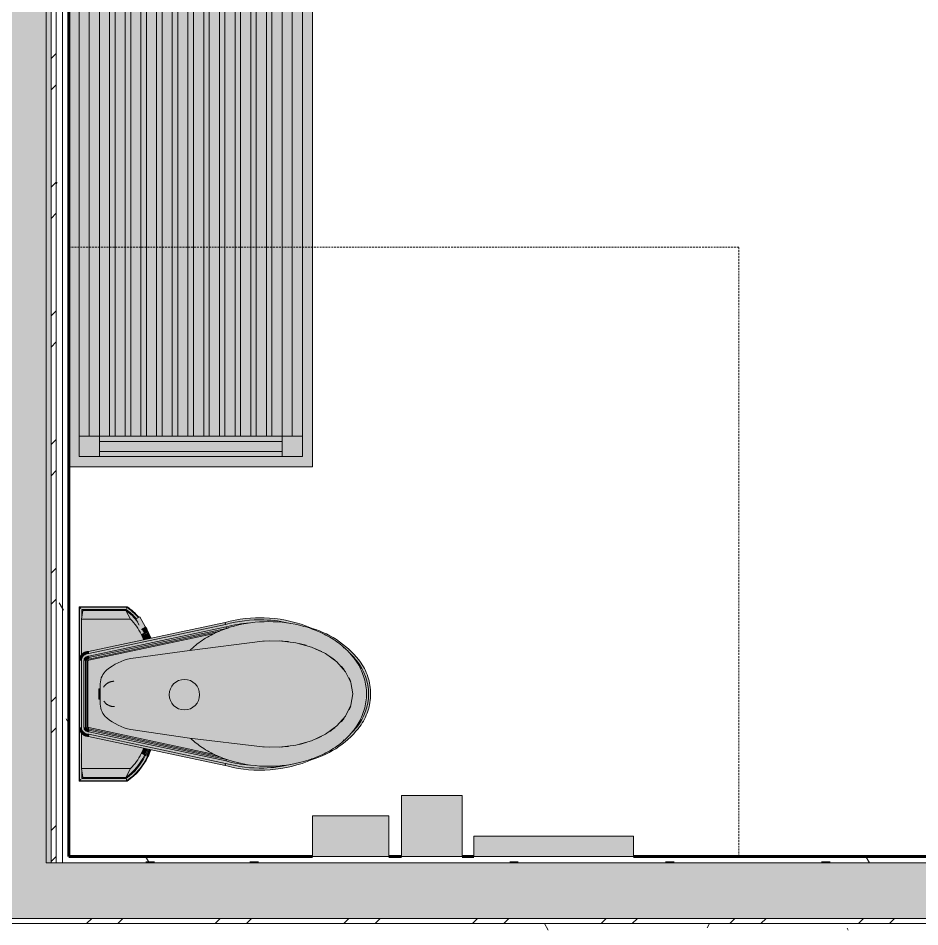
# Model space of a CAD drawing. Header units: inches. Extents: x -4110 to -1807, y 11006 to 12281.
# Drawn here: x -2936.1 to -2847.3, y 11718.4 to 11807.9 of the extents above; entities that cross this region are included whole.
import ezdxf

# ---------------------------------------------------------------- set-up
doc = ezdxf.new("R2010")
doc.units = ezdxf.units.IN
doc.header["$MEASUREMENT"] = 0
doc.linetypes.add('Hidden', pattern=[0.28125, 0.1875, -0.09375])
for name, color, linetype, lineweight in [('0-1', 7, 'Continuous', 5), ('0-2', 90, 'Continuous', 18), ('A-WALL', 113, 'Continuous', 18), ('A-WALL-PATT-5', 111, 'Continuous', 9), ('I-WALL-4', 2, 'Continuous', 5), ('I-WALL-5', 2, 'Continuous', 60), ('P-SANR-FIXT-1', 55, 'Continuous', 9), ('P-SANR-FIXT-2', 7, 'Continuous', 9), ('P-SANR-FIXT-3', 130, 'Continuous', 9), ('P-SANR-FIXT-4', 7, 'Hidden', 9), ('Q-CASE-1', 130, 'Continuous', 9), ('Q-CASE-2', 127, 'Continuous', 9), ('Q-CASE-3', 7, 'Continuous', 9), ('Q-SPCQ-1', 7, 'Continuous', 9), ('Q-SPCQ-2', 55, 'Continuous', 9)]:
    doc.layers.add(name, color=color, linetype=linetype, lineweight=lineweight)
pattern_1 = [(0, (0, 0), (20.48, 5.12), [0.845, -14.515, 0.845, -14.515, -81.92]), (0, (0, 0), (20.48, 5.12), [-30.72, 0.845, -29.875, 0.845, -14.515, -35.84]), (0, (0, 0), (20.48, 5.12), [-76.8, 0.845, -9.395, 0.845, -24.755]), (120, (7.68, 2.56), (-14.67405, 15.1762003), [0.845, -14.515, 0.845, -14.515, -81.92]), (120, (7.68, 2.56), (-14.67405, 15.1762003), [-30.72, 0.845, -29.875, 0.845, -14.515, -35.84]), (120, (7.68, 2.56), (-14.67405, 15.1762003), [-76.8, 0.845, -9.395, 0.845, -24.755]), (240, (10.24, 12.8), (-5.80595, -20.2962003), [0.845, -14.515, 0.845, -14.515, -81.92]), (240, (10.24, 12.8), (-5.80595, -20.2962003), [-30.72, 0.845, -29.875, 0.845, -14.515, -35.84]), (240, (10.24, 12.8), (-5.80595, -20.2962003), [-76.8, 0.845, -9.395, 0.845, -24.755])]
pattern_2 = [(45, (0, 0), (-6.335677, 6.335677), []), (45, (0, 9.6), (-6.335677, 6.335677), [])]
pattern_3 = [(161.57, (0.32, 0.32), (-2.560496185, -0.000537386), [0, -18.214, 2.022, 0]), (18.43, (-0.32, 0.32), (-2.560496185, 0.000537386), [0, -18.214, 2.022, 0]), (108.43, (0.32, 0.32), (1.27922091, -6.400876726), [6.07, -14.166]), (71.57, (-0.32, 0.32), (1.27922091, 6.400876726), [6.07, -14.166])]

# ---------------------------------------------------------------- blocks, each defined once
blk = doc.blocks.new('Bath Vanity - Bath Vanity 48_-V10-ENLARGED RCP - 2ND FLOOR PLAN - EAST')
at = {"layer": 'Q-CASE-1'}
h = blk.add_hatch(color=256, dxfattribs=at)
h.paths.add_polyline_path([(-23.262, -15.391), (-23.262, -24), (24.738, -24), (24.738, 0), (-23.262, 0), (-23.262, -15.364)], flags=0)
h.paths.add_polyline_path([(-22.262, -23), (-22.262, -1), (23.738, -1), (23.738, -23), (-20.262, -23)], flags=0)
h.paths.add_polyline_path([(-20.262, -21), (-20.262, -22), (21.738, -22), (21.738, -21), (2.455, -21)], flags=0)
h.paths.add_polyline_path([(-20.262, -4.545), (21.738, -4.545), (21.738, -4), (-20.262, -4)], flags=0)
h.paths.add_polyline_path([(-20.262, -6.091), (21.738, -6.091), (21.738, -5.545), (-20.262, -5.545)], flags=0)
h.paths.add_polyline_path([(-20.262, -7.636), (21.738, -7.636), (21.738, -7.091), (-20.262, -7.091)], flags=0)
h.paths.add_polyline_path([(-20.262, -2), (-20.262, -3), (21.738, -3), (21.738, -2), (-16.469, -2)], flags=0)
h.paths.add_polyline_path([(-20.262, -8.636), (-20.262, -9.182), (21.738, -9.182), (21.738, -8.636), (-16.469, -8.636)], flags=0)
h.paths.add_polyline_path([(-20.262, -10.727), (21.738, -10.727), (21.738, -10.182), (-20.262, -10.182)], flags=0)
h.paths.add_polyline_path([(-20.262, -12.273), (21.738, -12.273), (21.738, -11.727), (-20.262, -11.727)], flags=0)
h.paths.add_polyline_path([(-20.262, -13.818), (21.738, -13.818), (21.738, -13.273), (-20.262, -13.273)], flags=0)
h.paths.add_polyline_path([(-20.262, -15.364), (21.738, -15.364), (21.738, -14.818), (-20.262, -14.818)], flags=0)
h.paths.add_polyline_path([(-20.262, -19.455), (-20.262, -20), (21.738, -20), (21.738, -19.455), (2.455, -19.455)], flags=0)
h.paths.add_polyline_path([(-20.262, -17.909), (-20.262, -18.455), (21.738, -18.455), (21.738, -17.909), (2.455, -17.909)], flags=0)
h.paths.add_polyline_path([(-20.262, -16.364), (-20.262, -16.909), (21.738, -16.909), (21.738, -16.364), (2.455, -16.364)], flags=0)
at = {"layer": 'Q-CASE-2'}
h = blk.add_hatch(color=256, dxfattribs=at)
h.paths.add_polyline_path([(-22.262, -22), (-22.262, -23), (-20.262, -23), (-20.262, -21), (-22.262, -21)], flags=0)
h.paths.add_polyline_path([(-22.262, -3), (-20.262, -3), (-20.262, -1), (-22.262, -1), (-22.262, -2)], flags=0)
h.paths.add_polyline_path([(21.738, -23), (23.738, -23), (23.738, -21), (21.738, -21), (21.738, -22)], flags=0)
h.paths.add_polyline_path([(21.738, -3), (23.738, -3), (23.738, -1), (21.738, -1), (21.738, -2)], flags=0)
for points in [[(-20.262, -2), (21.738, -2), (21.738, -1), (-20.262, -1)], [(-22.262, -20), (-22.262, -21), (-21.762, -21), (-21.762, -3), (-22.262, -3), (-22.262, -19.455)], [(-21.762, -4), (-21.762, -21), (-20.762, -21), (-20.762, -3), (-21.762, -3)], [(-20.762, -3), (-20.762, -21), (-20.262, -21), (-20.262, -3)], [(-20.262, -3), (-20.262, -4), (21.738, -4), (21.738, -3), (-16.469, -3)], [(21.738, -16.364), (21.738, -21), (22.238, -21), (22.238, -3), (21.738, -3), (21.738, -15.391)], [(22.238, -15.391), (22.238, -21), (23.238, -21), (23.238, -3), (22.238, -3), (22.238, -15.364)], [(23.238, -15.391), (23.238, -21), (23.738, -21), (23.738, -3), (23.238, -3), (23.238, -15.364)], [(-20.262, -4.545), (-20.262, -5.545), (21.738, -5.545), (21.738, -4.545), (-16.469, -4.545)], [(-20.262, -6.091), (-20.262, -7.091), (21.738, -7.091), (21.738, -6.091), (-16.469, -6.091)], [(-20.262, -7.636), (-20.262, -8.636), (21.738, -8.636), (21.738, -7.636), (-16.469, -7.636)], [(-20.262, -9.182), (-20.262, -10.182), (21.738, -10.182), (21.738, -9.182), (-16.469, -9.182)], [(-20.262, -10.727), (-20.262, -11.727), (21.738, -11.727), (21.738, -10.727), (-16.469, -10.727)], [(-20.262, -12.273), (-20.262, -13.273), (21.738, -13.273), (21.738, -12.273), (-16.469, -12.273)], [(-20.262, -13.818), (-20.262, -14.818), (21.738, -14.818), (21.738, -13.818), (-16.469, -13.818)], [(-20.262, -16.364), (21.738, -16.364), (21.738, -15.364), (-20.262, -15.391)], [(-20.262, -16.909), (-20.262, -17.909), (21.738, -17.909), (21.738, -16.909), (2.455, -16.909)], [(-20.262, -18.455), (-20.262, -19.455), (21.738, -19.455), (21.738, -18.455), (2.455, -18.455)], [(-20.262, -20), (-20.262, -21), (21.738, -21), (21.738, -20), (2.455, -20)], [(-20.262, -23), (21.738, -23), (21.738, -22), (-20.262, -22)]]:
    blk.add_hatch(color=256, dxfattribs=at).paths.add_polyline_path(points, flags=0)
at = {"layer": 'Q-CASE-3'}
for p, q in [((-23.262, -24), (-23.262, 0)), ((-22.262, -3), (-22.262, -1)), ((-22.262, -1), (-20.262, -1)), ((21.738, -1), (-20.262, -1)), ((-20.262, -1), (-20.262, -3)), ((21.738, -3), (21.738, -1)), ((21.738, -1), (23.738, -1)), ((23.738, -1), (23.738, -3)), ((21.738, -2), (-20.262, -2)), ((-22.262, -3), (-22.262, -21)), ((-20.262, -3), (-22.262, -3)), ((-21.762, -3), (-21.762, -21)), ((-20.762, -3), (-20.762, -21)), ((21.738, -3), (-20.262, -3)), ((-20.262, -3), (-20.262, -21)), ((21.738, -3), (21.738, -21)), ((23.738, -3), (21.738, -3)), ((22.238, -3), (22.238, -21)), ((23.238, -3), (23.238, -21)), ((23.738, -3), (23.738, -21)), ((-20.262, -4), (21.738, -4)), ((21.738, -4.545), (-20.262, -4.545)), ((-20.262, -5.545), (21.738, -5.545)), ((21.738, -6.091), (-20.262, -6.091)), ((-20.262, -7.091), (21.738, -7.091)), ((21.738, -7.636), (-20.262, -7.636)), ((-20.262, -8.636), (21.738, -8.636)), ((21.738, -9.182), (-20.262, -9.182)), ((-20.262, -10.182), (21.738, -10.182)), ((21.738, -10.727), (-20.262, -10.727)), ((-20.262, -11.727), (21.738, -11.727)), ((21.738, -12.273), (-20.262, -12.273)), ((-20.262, -13.273), (21.738, -13.273)), ((21.738, -13.818), (-20.262, -13.818)), ((-20.262, -14.818), (21.738, -14.818)), ((21.738, -15.364), (-20.262, -15.364)), ((-20.262, -16.364), (21.738, -16.364)), ((21.738, -16.909), (-20.262, -16.909)), ((-20.262, -17.909), (21.738, -17.909)), ((21.738, -18.455), (-20.262, -18.455)), ((-20.262, -19.455), (21.738, -19.455)), ((21.738, -20), (-20.262, -20)), ((-22.262, -23), (-22.262, -21)), ((-22.262, -21), (-20.262, -21)), ((-20.262, -21), (21.738, -21)), ((-20.262, -21), (-20.262, -23)), ((21.738, -23), (21.738, -21)), ((21.738, -21), (23.738, -21)), ((23.738, -21), (23.738, -23)), ((21.738, -22), (-20.262, -22)), ((-20.262, -23), (-22.262, -23)), ((21.738, -23), (-20.262, -23)), ((23.738, -23), (21.738, -23)), ((24.738, -24), (-23.262, -24))]:
    blk.add_line(p, q, dxfattribs=at)
blk = doc.blocks.new('Plbg-Toilet Wall Mount FV-UH - TYPE B-3879539-ENLARGED RCP - 2ND FLOOR PLAN - EAST')
at = {"layer": 'P-SANR-FIXT-1'}
for points in [[(6.372, -7.168), (6.566, -7.533), (7.596, -6.971), (7.376, -6.612), (6.391, -7.157)], [(5.396, -7.665), (5.46, -7.859), (5.585, -8.054), (6.048, -7.777), (5.858, -7.438), (5.612, -7.55), (5.427, -7.648)], [(5.866, -7.435), (6.078, -7.792), (6.561, -7.524), (6.363, -7.172), (6.037, -7.364), (5.908, -7.419)]]:
    blk.add_hatch(color=256, dxfattribs=at).paths.add_polyline_path(points, flags=0)
at = {"layer": 'P-SANR-FIXT-3'}
for points in [[(-8.593, -1), (-8.541, -1.052), (8.541, -1.052), (8.593, -1), (-8.531, -1)], [(-8.593, -5.725), (-8.541, -5.687), (-8.541, -1.052), (-8.593, -1), (-8.593, -5.717)], [(-8.541, -1.235), (-8.523, -5.703), (-8.407, -5.637), (-8.407, -1.186), (-8.541, -1.092), (-8.541, -1.152)], [(-8.218, -2), (-8.218, -5.607), (-7.358, -6.068), (-7.358, -1.235), (-8.218, -1.375), (-8.218, -1.626)], [(-6.178, -14.856), (-6.049, -14.523), (-5.942, -14.312), (-3.278, -1.875), (3.321, -1.902), (3.324, -1.904), (3.32, -1.974), (5.966, -14.375), (6.075, -14.571), (6.147, -14.71), (3.389, -1.813), (3.278, -1.757), (-3.334, -1.785), (-3.413, -1.825), (-3.607, -2.762), (-6.118, -14.571)], [(-4.152, -1.78), (-4.147, -1.931), (-3.971, -1.941), (-3.778, -1.442), (-3.278, -1.215), (-3.278, -1.041), (-3.546, -1.1), (-3.783, -1.212), (-4.08, -1.561), (-4.147, -1.765)], [(-3.721, -1.965), (-3.571, -1.947), (-3.49, -1.719), (-3.278, -1.621), (-3.306, -1.492), (-3.618, -1.656), (-3.721, -1.964)], [(-3.571, -1.973), (-3.437, -1.959), (-3.389, -1.813), (-3.278, -1.746), (-3.285, -1.647), (-3.526, -1.794), (-3.571, -1.973)], [(-3.278, -1.057), (-3.278, -1.23), (3.278, -1.201), (3.278, -1.027), (-3.278, -1.052)], [(-3.278, -1.621), (3.278, -1.621), (3.278, -1.48), (-3.278, -1.48)], [(-3.278, -1.665), (-3.278, -1.757), (3.278, -1.751), (3.278, -1.621), (-3.278, -1.647)], [(3.278, -1.054), (3.291, -1.235), (3.778, -1.442), (3.993, -1.946), (4.147, -1.928), (4.147, -1.765), (3.997, -1.402), (3.808, -1.221), (3.678, -1.137), (3.278, -1.052)], [(3.278, -1.621), (3.516, -1.751), (3.582, -1.973), (3.713, -1.941), (3.578, -1.612), (3.278, -1.48)], [(3.278, -1.629), (3.278, -1.647), (3.278, -1.757), (3.419, -1.856), (3.455, -1.973), (3.565, -1.948), (3.478, -1.714), (3.313, -1.643)], [(7.358, -1.235), (7.358, -6.068), (8.218, -5.607), (8.203, -1.372)], [(8.407, -5.667), (8.541, -5.685), (8.513, -1.08), (8.407, -1.186), (8.407, -5.651)], [(8.541, -5.637), (8.567, -5.717), (8.593, -5.709), (8.593, -1), (8.541, -1.092), (8.541, -5.451)], [(-7.037, -15.381), (-6.839, -15.43), (-3.974, -1.948), (-4.183, -1.957), (-7.028, -15.34)], [(-6.459, -15.524), (-6.416, -15.515), (-6.178, -14.856), (-3.455, -1.973), (-3.582, -1.989), (-6.452, -15.491)], [(-5.949, -14.344), (-5.195, -13.027), (-4.374, -12.031), (-4.253, -11.181), (-3.473, -6.018), (-3.069, -4.826), (-2.359, -3.727), (-2.08, -3.459), (-1.75, -3.259), (-1.384, -3.135), (-1, -3.093), (-0.5, -3.093), (-0.5, -2.943), (0.5, -2.943), (0.5, -3.093), (1, -3.093), (1.384, -3.135), (1.75, -3.259), (2.08, -3.459), (2.359, -3.727), (3.103, -4.916), (3.505, -6.152), (4.305, -11.947), (5.267, -13.114), (5.949, -14.344), (3.278, -1.875), (-3.278, -1.875), (-3.32, -1.974), (-5.942, -14.312)], [(3.44, -1.973), (6.213, -14.952), (6.447, -15.526), (6.459, -15.524), (3.556, -1.974), (3.455, -1.973)], [(3.579, -1.973), (6.459, -15.524), (6.596, -15.49), (3.721, -1.965), (3.582, -1.973)], [(3.974, -1.948), (6.839, -15.43), (7.037, -15.381), (4.152, -1.931), (4.026, -1.943)], [(-0.5, -3.093), (0.5, -3.093), (0.5, -2.943), (-0.5, -2.943)], [(-8.593, -5.725), (-7.531, -6.909), (-6.198, -7.777), (-6.198, -7.715), (-7.576, -6.786), (-8.331, -5.964), (-8.567, -5.717)], [(-8.537, -5.707), (-8.03, -6.299), (-7.388, -6.951), (-6.851, -7.318), (-6.43, -7.565), (-6.159, -7.694), (-6.118, -7.609), (-7.438, -6.731), (-8.436, -5.676), (-8.527, -5.704)], [(-8.218, -5.607), (-7.244, -6.661), (-6.037, -7.439), (-5.881, -7.114), (-6.735, -6.594), (-7.388, -6.051), (-8.161, -5.637)], [(5.881, -7.114), (6.009, -7.382), (6.779, -6.929), (7.259, -6.644), (8.161, -5.637), (7.279, -6.134), (6.543, -6.725), (5.989, -7.05)], [(7.457, -6.71), (7.525, -6.839), (8.314, -5.985), (8.511, -5.699), (8.399, -5.676), (7.473, -6.693)], [(7.551, -6.887), (7.567, -6.874), (8.149, -6.279), (8.239, -6.12), (7.562, -6.874)], [(-6.037, -7.439), (-5.4, -7.68), (-5.324, -7.325), (-5.881, -7.114), (-5.993, -7.347)], [(5.324, -7.325), (5.396, -7.665), (5.933, -7.41), (6.009, -7.38), (5.881, -7.114), (5.514, -7.253)], [(-6.198, -7.777), (-5.472, -8.023), (-5.495, -7.995), (-6.176, -7.73)], [(-6.174, -7.726), (-5.463, -7.979), (-5.439, -7.866), (-6.118, -7.609), (-6.168, -7.714)], [(5.439, -7.866), (5.493, -7.995), (5.514, -7.959), (5.46, -7.858)], [(5.478, -8.05), (5.508, -8.063), (5.514, -8.037)], [(-1.571, -11.376), (-1.511, -11.784), (-1.352, -12.148), (-1.065, -12.487), (-0.821, -12.675), (-0.459, -12.825), (-0.071, -12.876), (0.318, -12.825), (0.679, -12.675), (0.991, -12.435), (1.228, -12.126), (1.378, -11.764), (1.416, -11.277), (1.363, -10.95), (1.228, -10.626), (0.93, -10.269), (0.582, -10.036), (0.299, -9.924), (-0.153, -9.887), (-0.5, -9.944), (-0.821, -10.077), (-1.131, -10.315), (-1.37, -10.626), (-1.527, -11.045), (-1.559, -11.288)], [(-7.126, -19.663), (-6.97, -21.616), (-6.614, -23.264), (-6.021, -24.853), (-5.233, -26.254), (-4.236, -27.463), (-2.966, -28.458), (-1.493, -29.099), (0, -29.299), (0, -27.958), (-1.256, -27.732), (-1.975, -27.357), (-2.215, -27.226), (-2.316, -27.137), (-2.44, -27.068), (-2.981, -26.551), (-3.207, -26.325), (-3.321, -26.166), (-3.541, -25.903), (-3.68, -25.671), (-4.038, -25.127), (-4.265, -24.693), (-4.321, -24.599), (-4.541, -24.05), (-4.642, -23.789), (-5.052, -22.255), (-5.236, -20.649), (-5.176, -18.895), (-4.38, -12.038), (-5.267, -13.114), (-6.075, -14.571), (-6.689, -16.339), (-7.018, -18.047), (-7.122, -19.601)], [(0, -28.875), (0, -29.316), (1.56, -29.088), (3.043, -28.405), (4.321, -27.361), (5.267, -26.212), (6.075, -24.755), (6.689, -22.987), (7.018, -21.279), (7.122, -19.601), (6.984, -17.778), (6.596, -16.014), (6.021, -14.473), (5.195, -13.027), (4.283, -11.947), (5.212, -19.33), (5.195, -21.22), (5.118, -21.711), (5.04, -22.36), (4.541, -24.05), (4.436, -24.275), (4.265, -24.693), (4.04, -25.121), (3.972, -25.268), (3.516, -25.945), (3.481, -26.003), (3.207, -26.325), (3.148, -26.405), (2.555, -26.95), (2.44, -27.068), (2.213, -27.228), (2.1, -27.295), (1.117, -27.78), (0, -27.958), (0, -28.799)], [(-7.499, -19.218), (-7.296, -19.19), (-7.211, -17.295), (-6.839, -15.43), (-7.042, -15.406), (-7.244, -16.404), (-7.373, -17.09), (-7.423, -17.475), (-7.499, -19.217)], [(-6.984, -17.776), (-6.596, -16.014), (-6.471, -15.584), (-6.459, -15.524), (-6.596, -15.49), (-6.971, -17.496), (-6.977, -17.634)], [(-6.508, -15.769), (-6.437, -15.529), (-6.464, -15.548), (-6.503, -15.743)], [(6.422, -15.533), (6.471, -15.584), (6.437, -15.529)], [(6.459, -15.524), (6.571, -15.944), (6.657, -16.182), (6.977, -17.632), (6.93, -17.158), (6.596, -15.49)], [(6.839, -15.43), (7.22, -17.475), (7.32, -19.212), (7.498, -19.19), (7.455, -17.753), (7.373, -17.09), (7.007, -15.389), (6.89, -15.417)], [(-7.499, -19.218), (-7.358, -20.664), (-7.195, -21.64), (-6.461, -23.967), (-6.378, -23.916), (-6.686, -23.003), (-7.081, -20.939), (-7.296, -19.211), (-7.485, -19.217)], [(6.371, -23.935), (6.469, -23.946), (6.832, -22.867), (7.265, -21.284), (7.499, -19.218), (7.296, -19.213), (6.994, -21.616), (6.927, -21.827), (6.634, -23.208), (6.372, -23.933)], [(-6.461, -23.967), (-6.075, -24.92), (-5.77, -25.613), (-5.638, -25.855), (-5.233, -26.484), (-4.77, -27.131), (-4.486, -27.463), (-4.017, -27.948), (-3.651, -28.287), (-3.384, -28.504), (-3.269, -28.355), (-4.078, -27.588), (-4.321, -27.361), (-5.344, -26.074), (-6.132, -24.599), (-6.371, -23.935), (-6.452, -23.964)], [(3.266, -28.358), (3.406, -28.504), (4.156, -27.806), (4.709, -27.211), (5.242, -26.47), (5.744, -25.675), (6.433, -23.957), (6.363, -23.957), (6.004, -24.883), (5.172, -26.328), (4.228, -27.47), (3.725, -27.903), (3.269, -28.355)], [(-3.393, -28.515), (-2.141, -29.271), (-0.704, -29.666), (0, -29.696), (0.852, -29.637), (1.485, -29.467), (2.441, -29.114), (3.384, -28.504), (3.259, -28.362), (2.034, -29.095), (0.704, -29.467), (-0.715, -29.464), (-2.092, -29.069), (-3.269, -28.361), (-3.384, -28.504)]]:
    blk.add_hatch(color=256, dxfattribs=at).paths.add_polyline_path(points, flags=0)
h = blk.add_hatch(color=256, dxfattribs=at)
h.paths.add_polyline_path([(-8.541, -1.052), (-8.375, -1.186), (-3.737, -1.161), (-3.708, -1.145), (-3.435, -1.052), (-8.536, -1.052)], flags=0)
h.paths.add_polyline_path([(3.372, -1.052), (3.524, -1.092), (3.827, -1.186), (8.407, -1.186), (8.502, -1.052), (3.435, -1.052)], flags=0)
h = blk.add_hatch(color=256, dxfattribs=at)
h.paths.add_polyline_path([(-8.407, -3.145), (-8.407, -5.667), (-7.322, -6.829), (-6.013, -7.648), (-5.439, -7.866), (-5.42, -7.775), (-6.176, -7.462), (-7.388, -6.648), (-8.314, -5.637), (-8.309, -1.279), (-7.626, -1.279), (-7.351, -1.235), (-3.783, -1.212), (-3.76, -1.186), (-8.407, -1.186), (-8.407, -2.762)], flags=0)
h.paths.add_polyline_path([(3.763, -1.186), (3.827, -1.235), (7.358, -1.235), (7.626, -1.279), (8.314, -1.294), (8.314, -5.638), (7.41, -6.623), (7.457, -6.71), (8.407, -5.637), (8.394, -1.186), (3.765, -1.186)], flags=0)
h = blk.add_hatch(color=256, dxfattribs=at)
h.paths.add_polyline_path([(-8.314, -1.473), (-8.288, -5.667), (-7.223, -6.786), (-6.037, -7.541), (-5.42, -7.775), (-5.4, -7.68), (-6.147, -7.368), (-7.317, -6.581), (-8.218, -5.607), (-8.203, -1.372), (-7.626, -1.279), (-8.314, -1.294), (-8.314, -1.357)], flags=0)
h.paths.add_polyline_path([(7.055, -6.783), (7.491, -6.535), (8.314, -5.607), (8.309, -1.279), (7.626, -1.279), (8.218, -1.375), (8.19, -5.637), (7.244, -6.661), (7.078, -6.768)], flags=0)
h = blk.add_hatch(color=256, dxfattribs=at)
h.paths.add_polyline_path([(-7.358, -2.592), (-7.358, -6.068), (-6.596, -6.693), (-5.881, -7.114), (-5.324, -7.325), (-4.152, -1.931), (-4.147, -1.928), (-4.138, -1.74), (-4.017, -1.442), (-3.842, -1.235), (-7.358, -1.235), (-7.358, -2.118)], flags=0)
h.paths.add_polyline_path([(-3.579, -1.973), (-3.565, -1.948), (-3.578, -1.973)], flags=0)
h.paths.add_polyline_path([(-3.324, -1.904), (-3.317, -1.959), (-3.321, -1.902)], flags=0)
h.paths.add_polyline_path([(3.278, -1.629), (3.285, -1.647), (3.304, -1.643)], flags=0)
h.paths.add_polyline_path([(3.278, -1.621), (3.278, -1.629), (3.287, -1.625)], flags=0)
h.paths.add_polyline_path([(3.278, -1.875), (3.317, -1.959), (3.317, -1.899)], flags=0)
h.paths.add_polyline_path([(3.827, -1.235), (3.997, -1.402), (4.051, -1.506), (4.152, -1.78), (4.168, -1.929), (4.183, -1.957), (5.324, -7.325), (5.881, -7.114), (6.664, -6.654), (7.358, -6.068), (7.358, -1.235), (3.827, -1.235)], flags=0)
h = blk.add_hatch(color=256, dxfattribs=at)
h.paths.add_polyline_path([(-7.296, -19.211), (-6.994, -21.616), (-6.983, -21.555), (-7.018, -21.279), (-7.122, -19.601), (-6.957, -17.295), (-6.213, -13.685), (-3.713, -1.941), (-3.608, -1.625), (-3.278, -1.48), (3.343, -1.508), (3.608, -1.625), (3.723, -1.973), (6.964, -17.329), (7.018, -18.047), (7.126, -19.663), (6.974, -21.597), (7.074, -20.996), (7.294, -19.147), (7.211, -17.295), (6.39, -13.315), (3.971, -1.941), (3.778, -1.442), (3.278, -1.23), (-3.347, -1.259), (-3.778, -1.442), (-3.975, -1.957), (-7.214, -17.329), (-7.296, -19.21)], flags=0)
h.paths.add_polyline_path([(-3.909, -27.721), (-3.167, -28.417), (-1.964, -29.115), (-0.67, -29.467), (0.783, -29.445), (2.092, -29.069), (3.273, -28.35), (3.738, -27.857), (2.99, -28.447), (1.493, -29.099), (-0.054, -29.308), (-1.583, -29.078), (-3.05, -28.4), (-3.749, -27.848)], flags=0)
h = blk.add_hatch(color=256, dxfattribs=at)
h.paths.add_polyline_path([(-6.596, -15.49), (-6.596, -15.49), (-6.459, -15.49)], flags=0)
h.paths.add_polyline_path([(-6.596, -15.49), (-6.459, -15.524), (-3.582, -1.973), (-3.723, -1.973), (-6.589, -15.456)], flags=0)
h = blk.add_hatch(color=256, dxfattribs=at)
h.paths.add_polyline_path([(-5.237, -20.721), (-5.04, -22.36), (-4.611, -23.899), (-3.948, -25.3), (-3.15, -26.403), (-2.184, -27.254), (-1.117, -27.78), (0, -27.958), (1.117, -27.78), (2.184, -27.254), (3.15, -26.403), (3.972, -25.268), (4.636, -23.811), (5.04, -22.36), (5.237, -20.721), (5.195, -19.057), (3.615, -6.971), (3.473, -6.018), (3.069, -4.825), (2.359, -3.727), (2.08, -3.459), (1.75, -3.259), (1.384, -3.135), (0.783, -3.093), (-1, -3.093), (-1.384, -3.135), (-1.75, -3.259), (-2.08, -3.459), (-2.359, -3.727), (-3.076, -4.835), (-3.505, -6.146), (-4.356, -11.88), (-5.2, -19.244), (-5.212, -19.717)], flags=0)
h.paths.add_polyline_path([(-1.571, -11.376), (-1.504, -10.95), (-1.37, -10.626), (-1.131, -10.315), (-0.821, -10.077), (-0.459, -9.927), (-0.071, -9.876), (0.318, -9.927), (0.679, -10.077), (0.99, -10.315), (1.228, -10.626), (1.378, -10.988), (1.429, -11.376), (1.378, -11.764), (1.228, -12.126), (0.99, -12.436), (0.679, -12.675), (0.318, -12.825), (-0.071, -12.876), (-0.459, -12.825), (-0.821, -12.675), (-1.131, -12.436), (-1.412, -12.024), (-1.519, -11.764)], flags=0)
h = blk.add_hatch(color=256, dxfattribs=at)
h.paths.add_polyline_path([(-8.559, -5.763), (-8.03, -6.385), (-7.567, -6.874), (-7.776, -6.636), (-8.537, -5.787)], flags=0)
h.paths.add_polyline_path([(-7.531, -6.909), (-6.746, -7.462), (-6.655, -7.48), (-7.491, -6.935)], flags=0)
h = blk.add_hatch(color=256, dxfattribs=at)
h.paths.add_polyline_path([(6.18, -7.738), (6.198, -7.777), (6.348, -7.648), (6.198, -7.728)], flags=0)
h.paths.add_polyline_path([(7.525, -6.839), (7.562, -6.874), (8.567, -5.717), (8.527, -5.724), (7.576, -6.786)], flags=0)
h = blk.add_hatch(color=256, dxfattribs=at)
h.paths.add_polyline_path([(5.469, -8.004), (5.478, -8.05), (5.535, -7.999), (5.51, -7.989), (5.482, -7.999)], flags=0)
h.paths.add_polyline_path([(5.876, -7.899), (6.198, -7.777), (6.159, -7.749), (5.881, -7.897)], flags=0)
h = blk.add_hatch(color=256, dxfattribs=at)
h.paths.add_polyline_path([(-5.212, -21.119), (-5.19, -21.115), (-5.212, -20.933)], flags=0)
h.paths.add_polyline_path([(-4.954, -22.669), (-4.909, -22.939), (-4.88, -22.934)], flags=0)
h.paths.add_polyline_path([(-4.436, -24.275), (-4.321, -24.599), (-4.153, -24.88), (-4.287, -24.593)], flags=0)
h.paths.add_polyline_path([(-3.68, -25.671), (-3.481, -26.003), (-3.321, -26.166), (-3.64, -25.726)], flags=0)
h.paths.add_polyline_path([(-2.716, -26.785), (-2.44, -27.068), (-2.403, -27.061)], flags=0)
h.paths.add_polyline_path([(1.19, -27.744), (1.256, -27.732), (1.214, -27.732)], flags=0)
h.paths.add_polyline_path([(2.316, -27.137), (2.44, -27.068), (2.716, -26.785), (2.384, -27.078)], flags=0)
h.paths.add_polyline_path([(3.321, -26.166), (3.481, -26.003), (3.68, -25.671), (3.433, -26.011)], flags=0)
h.paths.add_polyline_path([(4.153, -24.88), (4.321, -24.599), (4.436, -24.275), (4.281, -24.606)], flags=0)
h.paths.add_polyline_path([(4.767, -23.338), (4.909, -22.939), (4.954, -22.669), (4.877, -22.945)], flags=0)
h.paths.add_polyline_path([(5.131, -21.606), (5.212, -21.119), (5.189, -21.123)], flags=0)
at = {"layer": 'P-SANR-FIXT-2'}
for p, q in [((-8.541, -1.052), (-8.593, -1)), ((8.593, -1), (-8.593, -1)), ((-8.593, -1), (-8.593, -5.725)), ((-8.541, -1.052), (-3.372, -1.052)), ((-8.541, -5.709), (-8.541, -1.052)), ((-3.372, -1.052), (-8.541, -1.052)), ((-8.541, -1.052), (-8.541, -5.709)), ((-8.314, -1.279), (-7.626, -1.279)), ((-8.314, -5.637), (-8.314, -1.279)), ((-7.358, -1.235), (-8.218, -1.375)), ((-8.218, -1.375), (-8.218, -5.607)), ((-7.358, -1.235), (-3.804, -1.235)), ((-7.358, -6.068), (-7.358, -1.235)), ((-3.278, -1.026), (3.278, -1.026)), ((3.278, -1.23), (-3.278, -1.23)), ((-3.278, -1.48), (3.278, -1.48)), ((3.278, -1.621), (-3.278, -1.621)), ((3.278, -1.757), (-3.278, -1.757)), ((3.372, -1.052), (8.541, -1.052)), ((8.541, -1.052), (3.372, -1.052)), ((3.827, -1.235), (7.358, -1.235)), ((7.358, -1.235), (7.358, -6.068)), ((7.358, -1.235), (8.218, -1.375)), ((7.626, -1.279), (8.314, -1.279)), ((8.218, -5.607), (8.218, -1.375)), ((8.314, -1.279), (8.314, -5.637)), ((8.593, -1), (8.541, -1.052)), ((8.541, -1.052), (8.541, -5.709)), ((8.541, -5.709), (8.541, -1.052)), ((8.593, -5.725), (8.593, -1)), ((-7.037, -15.381), (-4.177, -1.928)), ((-3.974, -1.948), (-6.839, -15.43)), ((-6.596, -15.49), (-3.722, -1.967)), ((-3.579, -1.973), (-6.459, -15.524)), ((-3.44, -1.973), (-6.178, -14.856)), ((-5.949, -14.344), (-3.317, -1.959)), ((-5.949, -14.344), (-3.317, -1.959)), ((-3.278, -1.875), (3.278, -1.875)), ((-3.278, -1.875), (3.278, -1.875)), ((3.317, -1.959), (5.949, -14.344)), ((5.949, -14.344), (3.317, -1.959)), ((3.44, -1.973), (6.178, -14.856)), ((6.459, -15.524), (3.579, -1.973)), ((6.596, -15.49), (3.722, -1.967)), ((3.974, -1.948), (6.839, -15.43)), ((4.177, -1.928), (7.037, -15.381)), ((-1, -3.093), (1, -3.093)), ((-0.5, -2.943), (0.5, -2.943)), ((-0.5, -2.943), (-0.5, -3.093)), ((0.5, -3.093), (0.5, -2.943)), ((-1.25, -4.5), (-1.25, -4.465)), ((1.25, -4.483), (1.25, -4.5)), ((-7.358, -6.068), (-8.218, -5.607)), ((-4.356, -11.88), (-3.497, -6.086)), ((3.497, -6.086), (4.274, -11.88)), ((8.218, -5.607), (7.358, -6.068)), ((6.566, -7.533), (6.363, -7.151)), ((6.566, -7.533), (7.601, -6.982)), ((7.398, -6.6), (6.778, -6.93)), ((7.601, -6.982), (7.398, -6.6)), ((5.73, -7.487), (5.386, -7.67)), ((5.569, -8.063), (5.423, -7.788)), ((5.514, -8.016), (5.466, -8.035)), ((5.569, -8.063), (6.061, -7.801)), ((6.061, -7.801), (6.566, -7.533)), ((-5.195, -19.057), (-4.356, -11.88)), ((4.274, -11.88), (5.195, -19.057))]:
    blk.add_line(p, q, dxfattribs=at)
at = {"layer": 'P-SANR-FIXT-2', "flags": 128}
for points in [[(-4.177, -1.928), (-4.177, -1.892), (-4.175, -1.856), (-4.171, -1.821), (-4.166, -1.785), (-4.16, -1.75), (-4.152, -1.714), (-4.143, -1.68), (-4.133, -1.645), (-4.121, -1.611), (-4.108, -1.578), (-4.093, -1.545), (-4.077, -1.513), (-4.06, -1.481), (-4.042, -1.45), (-4.022, -1.42), (-4.001, -1.391), (-3.979, -1.362), (-3.956, -1.335), (-3.932, -1.308), (-3.907, -1.282), (-3.88, -1.258), (-3.853, -1.234), (-3.825, -1.212), (-3.796, -1.19), (-3.766, -1.17), (-3.736, -1.151), (-3.704, -1.134), (-3.672, -1.117), (-3.64, -1.102), (-3.607, -1.088), (-3.573, -1.076), (-3.539, -1.065), (-3.504, -1.055), (-3.469, -1.047), (-3.434, -1.04), (-3.398, -1.034), (-3.363, -1.03), (-3.327, -1.028), (-3.291, -1.026), (-3.278, -1.026)], [(3.278, -1.026), (3.314, -1.027), (3.35, -1.029), (3.386, -1.033), (3.422, -1.038), (3.457, -1.044), (3.492, -1.052), (3.527, -1.061), (3.561, -1.072), (3.595, -1.084), (3.628, -1.097), (3.661, -1.112), (3.693, -1.128), (3.725, -1.145), (3.756, -1.164), (3.786, -1.183), (3.815, -1.204), (3.844, -1.226), (3.871, -1.249), (3.898, -1.274), (3.923, -1.299), (3.948, -1.325), (3.971, -1.353), (3.994, -1.381), (4.015, -1.41), (4.035, -1.44), (4.054, -1.47), (4.071, -1.502), (4.088, -1.534), (4.103, -1.566), (4.116, -1.6), (4.129, -1.633), (4.14, -1.668), (4.149, -1.702), (4.158, -1.737), (4.164, -1.773), (4.17, -1.808), (4.174, -1.844), (4.176, -1.88), (4.177, -1.916), (4.177, -1.928)], [(-0.706, -3.431), (-0.746, -3.46), (-0.786, -3.49), (-0.824, -3.523), (-0.861, -3.556), (-0.897, -3.591), (-0.931, -3.628), (-0.963, -3.666), (-0.995, -3.705), (-1.024, -3.745), (-1.052, -3.787), (-1.078, -3.83), (-1.102, -3.873), (-1.125, -3.918), (-1.146, -3.963), (-1.165, -4.009), (-1.182, -4.056), (-1.198, -4.104), (-1.211, -4.152), (-1.222, -4.201), (-1.232, -4.25), (-1.239, -4.299), (-1.245, -4.349), (-1.248, -4.399), (-1.25, -4.449)], [(1.249, -4.412), (1.246, -4.362), (1.241, -4.313), (1.234, -4.263), (1.225, -4.214), (1.214, -4.165), (1.201, -4.117), (1.187, -4.069), (1.17, -4.022), (1.151, -3.976), (1.131, -3.93), (1.109, -3.885), (1.085, -3.841), (1.059, -3.798), (1.032, -3.757), (1.003, -3.716), (0.972, -3.676), (0.94, -3.638), (0.906, -3.601), (0.871, -3.566), (0.834, -3.532), (0.796, -3.499), (0.757, -3.468), (0.717, -3.438), (0.675, -3.41)], [(-8.541, -5.709), (-8.567, -5.717), (-8.593, -5.725)], [(-6.176, -7.73), (-6.391, -7.621), (-6.602, -7.505), (-6.808, -7.38), (-7.009, -7.246), (-7.204, -7.105), (-7.393, -6.956), (-7.577, -6.8), (-7.754, -6.636), (-7.924, -6.466), (-8.087, -6.289), (-8.243, -6.105), (-8.392, -5.915), (-8.533, -5.72), (-8.541, -5.709)], [(8.541, -5.709), (8.4, -5.904), (8.252, -6.094), (8.096, -6.278), (7.934, -6.456), (7.764, -6.627), (7.587, -6.791), (7.527, -6.842)], [(8.541, -5.709), (8.567, -5.717), (8.593, -5.725)], [(-5.465, -8.033), (-5.7, -7.942), (-6.057, -7.786), (-6.176, -7.73)], [(-7.5, -19.218), (-7.506, -18.709), (-7.492, -18.2), (-7.458, -17.693), (-7.403, -17.187), (-7.328, -16.684), (-7.233, -16.184), (-7.119, -15.688), (-7.037, -15.381)], [(7.037, -15.381), (7.164, -15.874), (7.271, -16.371), (7.359, -16.872), (7.426, -17.377), (7.473, -17.883), (7.5, -18.391), (7.506, -18.9), (7.5, -19.218)], [(-6.461, -23.968), (-6.659, -23.471), (-6.836, -22.966), (-6.993, -22.455), (-7.13, -21.938), (-7.245, -21.416), (-7.34, -20.89), (-7.414, -20.36), (-7.466, -19.828), (-7.497, -19.294), (-7.5, -19.218)], [(-5.241, -19.717), (-5.212, -19.244), (-5.204, -19.156)], [(0, -27.958), (-1.117, -27.78), (-2.184, -27.254), (-3.15, -26.403), (-3.972, -25.268), (-4.611, -23.899), (-5.04, -22.36), (-5.237, -20.721), (-5.195, -19.057)], [(5.195, -19.057), (5.237, -20.721), (5.04, -22.36), (4.611, -23.899), (3.972, -25.268), (3.15, -26.403), (2.184, -27.254), (1.117, -27.78), (0, -27.958)], [(5.204, -19.156), (5.212, -19.244), (5.241, -19.717)], [(7.5, -19.218), (7.472, -19.752), (7.423, -20.284), (7.352, -20.814), (7.26, -21.341), (7.148, -21.864), (7.014, -22.381), (6.86, -22.893), (6.685, -23.399), (6.491, -23.897), (6.461, -23.968)], [(-5.16, -21.615), (-5.212, -21.119), (-5.225, -20.934)], [(5.225, -20.934), (5.212, -21.119), (5.16, -21.615)], [(-4.792, -23.357), (-4.909, -22.939), (-4.973, -22.676)], [(4.973, -22.676), (4.909, -22.939), (4.792, -23.357)], [(-3.394, -28.516), (-3.681, -28.274), (-3.958, -28.02), (-4.225, -27.756), (-4.481, -27.481), (-4.725, -27.196), (-4.959, -26.902), (-5.18, -26.598), (-5.389, -26.286), (-5.585, -25.966), (-5.768, -25.638), (-5.938, -25.303), (-6.095, -24.962), (-6.237, -24.615), (-6.366, -24.262), (-6.461, -23.968)], [(6.461, -23.968), (6.344, -24.324), (6.213, -24.676), (6.068, -25.023), (5.909, -25.363), (5.737, -25.697), (5.551, -26.023), (5.353, -26.342), (5.142, -26.652), (4.918, -26.954), (4.683, -27.247), (4.436, -27.53), (4.179, -27.803), (3.91, -28.066), (3.631, -28.317), (3.394, -28.516)], [(-4.171, -24.903), (-4.321, -24.599), (-4.457, -24.292)], [(4.457, -24.292), (4.321, -24.599), (4.171, -24.903)], [(-3.333, -26.19), (-3.481, -26.003), (-3.7, -25.699)], [(3.7, -25.699), (3.481, -26.003), (3.333, -26.19)], [(-2.322, -27.157), (-2.44, -27.068), (-2.733, -26.822)], [(2.733, -26.822), (2.44, -27.068), (2.322, -27.157)], [(-1.191, -27.756), (-1.256, -27.732), (-1.572, -27.601)], [(1.572, -27.601), (1.256, -27.732), (1.191, -27.756)], [(3.394, -28.516), (3.224, -28.648), (3.048, -28.774), (2.868, -28.892), (2.683, -29.003), (2.494, -29.107), (2.301, -29.203), (2.104, -29.291), (1.904, -29.371), (1.701, -29.443), (1.495, -29.507), (1.287, -29.563), (1.076, -29.61), (0.864, -29.649), (0.651, -29.679), (0.436, -29.701), (0.221, -29.714), (0.005, -29.718), (-0.21, -29.714), (-0.426, -29.701), (-0.64, -29.68), (-0.854, -29.65), (-1.066, -29.612), (-1.276, -29.565), (-1.485, -29.51), (-1.691, -29.446), (-1.894, -29.375), (-2.095, -29.295), (-2.292, -29.207), (-2.485, -29.112), (-2.674, -29.008), (-2.859, -28.898), (-3.04, -28.78), (-3.215, -28.655), (-3.386, -28.523), (-3.394, -28.516)]]:
    blk.add_lwpolyline(points, dxfattribs=at)
at = {"layer": 'P-SANR-FIXT-2'}
for centre, radius, start, end in [((-3.278, -1.925), 0.696, 90, 181.84959), ((-3.278, -1.925), 0.446, 90, 185.32756), ((-3.278, -1.925), 0.304, 90, 189.01644), ((-3.278, -1.925), 0.168, 90, 196.37981), ((3.278, -1.925), 0.696, 358.15041, 90), ((3.278, -1.925), 0.446, 354.67244, 90), ((3.278, -1.925), 0.304, 350.98356, 90), ((3.278, -1.925), 0.168, 343.62019, 90), ((-3.278, -1.925), 0.0508, 90, 221.01589), ((-3.278, -1.925), 0.0508, 90, 221.01589), ((3.278, -1.925), 0.0508, 318.98411, 90), ((3.278, -1.925), 0.0508, 318.98411, 90), ((-1, -4.867), 1.775, 90, 140), ((1, -4.867), 1.775, 40, 90), ((1.71, -7.142), 5.313, 140, 168.54301), ((-1.71, -7.142), 5.313, 11.45699, 40), ((-3.577, -2.294), 6.077, 214.3684, 244.44692), ((-3.577, -2.294), 6.025, 214.52205, 215.10682), ((-3.577, -2.294), 5.799, 215.21149, 244.44692), ((-3.577, -2.294), 5.702, 215.51685, 244.44692), ((-3.577, -2.294), 5.342, 224.94422, 244.44692), ((3.577, -2.294), 5.342, 295.55308, 315.05578), ((3.577, -2.294), 5.702, 307.75662, 324.48315), ((3.577, -2.294), 5.799, 311.5367, 324.78851), ((3.577, -2.294), 6.077, 310.86927, 325.6316), ((3.577, -2.294), 6.025, 324.89319, 325.47795), ((-1.975, 1.057), 9.056, 244.44692, 248.27888), ((1.975, 1.057), 9.056, 291.72112, 295.55308), ((-3.577, -2.294), 6.025, 241.59791, 244.44692), ((-1.975, 1.057), 9.791, 244.44692, 249.01266), ((-1.975, 1.057), 9.739, 244.44692, 247.52014), ((-1.975, 1.057), 9.513, 244.44692, 248.74777), ((-1.975, 1.057), 9.416, 244.44692, 248.65281), ((1.975, 1.057), 9.791, 290.98734, 291.48933), ((1.975, 1.057), 9.791, 293.53536, 295.55308), ((3.577, -2.294), 6.077, 295.55308, 300.18384), ((-0.071, -11.376), 1.5, 90, 180), ((-0.071, -11.376), 1.5, 0, 90), ((-0.071, -11.376), 1.5, 180, 270), ((-0.071, -11.376), 1.5, 270, 360), ((5.213, -18.806), 12.516, 164.35298, 181.85622), ((5.213, -18.806), 12.266, 164.31598, 175.17761), ((5.213, -18.806), 12.124, 164.29452, 165.47689), ((-5.213, -18.806), 12.124, 14.52311, 15.70548), ((-5.213, -18.806), 12.266, 4.82239, 15.68402), ((-5.213, -18.806), 12.516, 358.14378, 15.64702), ((5.862, -18.785), 13.166, 181.85622, 193.38751), ((-5.862, -18.785), 13.166, 346.61249, 358.14378), ((2.517, -21.221), 9.185, 219.36421, 219.89574), ((-2.517, -21.221), 9.185, 320.10426, 320.63579), ((2.517, -21.221), 9.185, 225.32937, 230.98298), ((0, -24.327), 5.187, 230.98298, 309.01702), ((-2.517, -21.221), 9.185, 309.01702, 314.67063)]:
    blk.add_arc(centre, radius, start, end, dxfattribs=at)
for points, knots in [([(-8.407, -1.186), (-8.419, -1.175), (-8.436, -1.157), (-8.458, -1.135), (-8.472, -1.122), (-8.481, -1.112), (-8.491, -1.102), (-8.5, -1.094), (-8.508, -1.086), (-8.515, -1.078), (-8.523, -1.07), (-8.531, -1.062), (-8.539, -1.055), (-8.541, -1.052), (-8.541, -1.052)], [0, 0, 0, 0, 0.166667, 0.25, 0.333333, 0.375, 0.416667, 0.5, 0.541667, 0.583333, 0.666667, 0.75, 0.833333, 1, 1, 1, 1]), ([(8.541, -1.052), (8.541, -1.052), (8.539, -1.055), (8.531, -1.062), (8.523, -1.07), (8.515, -1.078), (8.508, -1.086), (8.5, -1.094), (8.491, -1.102), (8.481, -1.112), (8.471, -1.122), (8.458, -1.135), (8.436, -1.157), (8.419, -1.174), (8.407, -1.186)], [-1, -1, -1, -1, -0.833333, -0.75, -0.666667, -0.583333, -0.541667, -0.5, -0.416667, -0.375, -0.333333, -0.25, -0.166667, 0, 0, 0, 0]), ([(-3.974, -1.948), (-4.001, -1.946), (-4.053, -1.941), (-4.126, -1.934), (-4.169, -1.929), (-4.177, -1.928), (-4.177, -1.928)], [-1, -1, -1, -1, -0.7857143, -0.5714286, -0.2857143, -0.1069186, -0.1069186, -0.1069186, -0.1069186]), ([(-3.44, -1.973), (-3.462, -1.974), (-3.508, -1.974), (-3.552, -1.974), (-3.567, -1.973), (-3.571, -1.973)], [-1, -1, -1, -1, -0.6666667, -0.3333333, -0.1666667, -0.1666667, -0.1666667, -0.1666667]), ([(3.571, -1.973), (3.567, -1.973), (3.552, -1.974), (3.517, -1.974), (3.474, -1.974), (3.451, -1.973), (3.44, -1.973)], [-0.8333333, -0.8333333, -0.8333333, -0.8333333, -0.6666667, -0.3333333, -0.1666667, 0, 0, 0, 0]), ([(4.177, -1.928), (4.177, -1.928), (4.174, -1.929), (4.148, -1.931), (4.092, -1.937), (4.027, -1.943), (3.992, -1.946), (3.974, -1.948)], [-0.8930814, -0.8930814, -0.8930814, -0.8930814, -0.7857143, -0.5714286, -0.2857143, -0.1428571, 0, 0, 0, 0]), ([(-8.407, -5.667), (-8.417, -5.67), (-8.436, -5.676), (-8.464, -5.685), (-8.49, -5.693), (-8.515, -5.701), (-8.53, -5.705), (-8.536, -5.707), (-8.537, -5.707)], [0, 0, 0, 0, 0.1428571, 0.2857143, 0.4285714, 0.5714286, 0.7857143, 0.8571429, 0.8571429, 0.8571429, 0.8571429]), ([(8.407, -5.667), (8.422, -5.671), (8.44, -5.677), (8.461, -5.684), (8.474, -5.688), (8.492, -5.693), (8.512, -5.699), (8.528, -5.705), (8.535, -5.707), (8.537, -5.707)], [-1, -1, -1, -1, -0.7857143, -0.7321429, -0.6785714, -0.5714286, -0.4285714, -0.2857143, -0.1428571, -0.1428571, -0.1428571, -0.1428571]), ([(-3.938, -27.743), (-4.04, -27.652), (-4.529, -27.194), (-5.304, -26.246), (-6.113, -24.781), (-6.89, -22.622), (-7.283, -19.663), (-6.89, -16.704), (-6.113, -14.545), (-5.34, -13.145), (-4.708, -12.353), (-4.387, -12.017)], [0.1715144, 0.1715144, 0.1715144, 0.1715144, 0.1875, 0.25, 0.3125, 0.375, 0.5, 0.625, 0.6875, 0.75, 0.8041502, 0.8041502, 0.8041502, 0.8041502]), ([(3.938, -27.743), (4.04, -27.652), (4.529, -27.194), (5.304, -26.246), (6.113, -24.781), (6.89, -22.622), (7.283, -19.663), (6.89, -16.704), (6.113, -14.545), (5.315, -13.1), (4.645, -12.274), (4.283, -11.91)], [-0.8284856, -0.8284856, -0.8284856, -0.8284856, -0.8125, -0.75, -0.6875, -0.625, -0.5, -0.375, -0.3125, -0.25, -0.1900564, -0.1900564, -0.1900564, -0.1900564]), ([(-6.839, -15.43), (-6.857, -15.426), (-6.891, -15.417), (-6.954, -15.402), (-7.008, -15.388), (-7.032, -15.382), (-7.036, -15.381), (-7.037, -15.381)], [0, 0, 0, 0, 0.1428571, 0.2857143, 0.5714286, 0.7857143, 0.8571429, 0.8571429, 0.8571429, 0.8571429]), ([(-6.416, -15.534), (-6.424, -15.532), (-6.446, -15.527), (-6.457, -15.524), (-6.459, -15.524)], [0.5, 0.5, 0.5, 0.5, 0.6666667, 1, 1, 1, 1]), ([(6.416, -15.534), (6.424, -15.532), (6.446, -15.527), (6.457, -15.524), (6.459, -15.524)], [-0.5, -0.5, -0.5, -0.5, -0.3333333, 0, 0, 0, 0]), ([(6.839, -15.43), (6.866, -15.423), (6.917, -15.411), (6.987, -15.394), (7.027, -15.384), (7.036, -15.382), (7.037, -15.381)], [-1, -1, -1, -1, -0.7857143, -0.5714286, -0.2857143, -0.1428571, -0.1428571, -0.1428571, -0.1428571]), ([(-6.37, -23.934), (-6.382, -23.939), (-6.418, -23.952), (-6.451, -23.964), (-6.46, -23.967), (-6.461, -23.967)], [-0.6968435, -0.6968435, -0.6968435, -0.6968435, -0.5714286, -0.2857143, -0.1428571, -0.1428571, -0.1428571, -0.1428571]), ([(6.372, -23.935), (6.383, -23.939), (6.419, -23.952), (6.451, -23.964), (6.46, -23.967), (6.461, -23.967)], [-0.6882639, -0.6882639, -0.6882639, -0.6882639, -0.5714286, -0.2857143, -0.1428571, -0.1428571, -0.1428571, -0.1428571]), ([(0, -29.316), (-0.525, -29.316), (-1.576, -29.161), (-2.896, -28.561), (-3.635, -28.01), (-3.929, -27.75)], [0, 0, 0, 0, 0.0625, 0.125, 0.171084, 0.171084, 0.171084, 0.171084]), ([(0, -29.316), (0.525, -29.316), (1.576, -29.161), (2.896, -28.561), (3.635, -28.01), (3.929, -27.75)], [-1, -1, -1, -1, -0.9375, -0.875, -0.828916, -0.828916, -0.828916, -0.828916])]:
    blk.add_open_spline(points, degree=3, knots=knots, dxfattribs=at)
for points in [[(-3.579, -1.973), (-3.635, -1.97), (-3.687, -1.968), (-3.734, -1.965)], [(3.734, -1.965), (3.687, -1.968), (3.635, -1.97), (3.579, -1.973)], [(-6.459, -15.524), (-6.512, -15.51), (-6.562, -15.498), (-6.608, -15.487)], [(6.459, -15.524), (6.512, -15.51), (6.562, -15.498), (6.608, -15.487)]]:
    blk.add_open_spline(points, degree=3, dxfattribs=at)
at = {"layer": 'P-SANR-FIXT-4'}
for p, q in [((-0.021, 0), (-16, 0)), ((-16, 0), (-16, -66)), ((44, 0), (-0.021, 0)), ((44, -66), (44, 0)), ((-16, -66), (44, -66))]:
    blk.add_line(p, q, dxfattribs=at)
blk = doc.blocks.new('Seqm-Toilet Paper Disp-UH-3D - Seqm-Toilet Paper Disp-UH-3D-2269744-ENLARGED RCP - 2ND FLOOR PLAN - EAST')
at = {"layer": 'Q-SPCQ-2'}
blk.add_hatch(color=256, dxfattribs=at).paths.add_polyline_path([(-3, 0), (3, 0), (3, 6), (-3, 6), (-3, 5.063)], flags=0)
at = {"layer": 'Q-SPCQ-1'}
for p, q in [((-3, 0), (-3, 6)), ((-3, 6), (3, 6)), ((3, 6), (3, 0)), ((3, 0), (-3, 0))]:
    blk.add_line(p, q, dxfattribs=at)
blk = doc.blocks.new('Seqm-Sanitary Napkin Disp-UH-3D - Seqm-Sanitary Napkin Disp-UH-3D-2269745-ENLARGED RCP - 2ND FLOOR PLAN - EAST')
at = {"layer": 'Q-SPCQ-2'}
blk.add_hatch(color=256, dxfattribs=at).paths.add_polyline_path([(3.75, 0), (3.75, 4), (-3.75, 4), (-3.75, 0)], flags=0)
at = {"layer": 'Q-SPCQ-1'}
for p, q in [((-3.75, 0), (-3.75, 4)), ((-3.75, 4), (3.75, 4)), ((3.75, 4), (3.75, 0)), ((3.75, 0), (-3.75, 0))]:
    blk.add_line(p, q, dxfattribs=at)
blk = doc.blocks.new('Seqm-Seat Cover Disp-UH-3D - Seqm-Seat Cover Disp-UH-3D-2269746-ENLARGED RCP - 2ND FLOOR PLAN - EAST')
at = {"layer": 'Q-SPCQ-2'}
blk.add_hatch(color=256, dxfattribs=at).paths.add_polyline_path([(7.875, 0), (7.875, 2), (-7.875, 2), (-7.875, 0), (1.32, 0)], flags=0)
at = {"layer": 'Q-SPCQ-1'}
for p, q in [((-7.875, 0), (-7.875, 2)), ((-7.875, 2), (7.875, 2)), ((7.875, 2), (7.875, 0)), ((7.875, 0), (-7.875, 0))]:
    blk.add_line(p, q, dxfattribs=at)
blk = doc.blocks.new('CTR - 1st Phase - Unit Layouts_rvt-1-ENLARGED RCP - 2ND FLOOR PLAN - EAST')
at = {"layer": '0-2'}
for name, p, rotation in [('Bath Vanity - Bath Vanity 48_-V10-ENLARGED RCP - 2ND FLOOR PLAN - EAST', (-2931.086, 11787.002), 89.99999999989011), ('Plbg-Toilet Wall Mount FV-UH - TYPE B-3879539-ENLARGED RCP - 2ND FLOOR PLAN - EAST', (-2931.086, 11741.364), 89.99999999999855)]:
    blk.add_blockref(name, p, dxfattribs=dict(at, rotation=rotation))
for name, p in [('Seqm-Toilet Paper Disp-UH-3D - Seqm-Toilet Paper Disp-UH-3D-2269744-ENLARGED RCP - 2ND FLOOR PLAN - EAST', (-2895.336, 11725.364)), ('Seqm-Sanitary Napkin Disp-UH-3D - Seqm-Sanitary Napkin Disp-UH-3D-2269745-ENLARGED RCP - 2ND FLOOR PLAN - EAST', (-2903.336, 11725.364)), ('Seqm-Seat Cover Disp-UH-3D - Seqm-Seat Cover Disp-UH-3D-2269746-ENLARGED RCP - 2ND FLOOR PLAN - EAST', (-2883.336, 11725.364))]:
    blk.add_blockref(name, p, dxfattribs=at)

msp = doc.modelspace()

# ---------------------------------------------------------------- hatches: boundary and pattern name
at = {"layer": 'A-WALL-PATT-5'}
h = msp.add_hatch(dxfattribs=at)
h.set_pattern_fill('FP_2', color=256, style=0, pattern_type=2)
h.set_pattern_definition(pattern_3)
h.paths.add_polyline_path([(-2933.336, 11724.739), (-2933.336, 12110.339), (-2938.836, 12110.339), (-2938.836, 11724.739)], flags=0)
h = msp.add_hatch(dxfattribs=at)
h.set_pattern_fill('FP_37', color=256, style=0, pattern_type=2)
h.set_pattern_definition(pattern_2)
h.paths.add_polyline_path([(-2932.336, 11724.739), (-2932.336, 12110.339), (-2932.836, 12110.339), (-2932.836, 11724.739), (-2932.535, 11724.739)], flags=0)
h = msp.add_hatch(dxfattribs=at)
h.set_pattern_fill('FP_1', color=256, style=0, pattern_type=2)
h.set_pattern_definition(pattern_1)
h.paths.add_polyline_path([(-2931.711, 11724.739), (-2931.711, 12110.339), (-2932.336, 12110.339), (-2932.336, 11724.739)], flags=0)
h = msp.add_hatch(dxfattribs=at)
h.set_pattern_fill('FP_1', color=256, style=0, pattern_type=2)
h.set_pattern_definition(pattern_1)
h.paths.add_polyline_path([(-2931.086, 11725.364), (-2931.086, 12110.339), (-2931.711, 12110.339), (-2931.711, 11725.364)], flags=0)
h = msp.add_hatch(dxfattribs=at)
h.set_pattern_fill('FP_2', color=256, style=0, pattern_type=2)
h.set_pattern_definition(pattern_3)
h.paths.add_polyline_path([(-2803.899, 11719.239), (-2803.274, 11719.239), (-2803.274, 11724.739), (-3067.774, 11724.739), (-3067.774, 11719.239), (-2814.657, 11719.239)], flags=0)
h = msp.add_hatch(dxfattribs=at)
h.set_pattern_fill('FP_1', color=256, style=0, pattern_type=2)
h.set_pattern_definition(pattern_1)
h.paths.add_polyline_path([(-2803.899, 11724.739), (-2803.899, 11725.364), (-2842.48, 11725.364), (-2842.524, 11724.739), (-2814.657, 11724.739)], flags=0)
h.paths.add_polyline_path([(-3067.149, 11724.739), (-2939.336, 11724.739), (-2939.336, 11725.364), (-2990.704, 11725.364), (-2990.704, 11724.744), (-3010.656, 11724.744), (-3010.656, 11725.364), (-3067.149, 11725.364)], flags=0)
h.paths.add_polyline_path([(-2882.016, 11724.739), (-2844.274, 11724.739), (-2844.274, 11725.364), (-2931.711, 11725.364), (-2931.71, 11724.739), (-2915.695, 11724.739)], flags=0)
h = msp.add_hatch(dxfattribs=at)
h.set_pattern_fill('FP_37', color=256, style=0, pattern_type=2)
h.set_pattern_definition(pattern_2)
h.paths.add_polyline_path([(-2795.891, 11718.739), (-2795.524, 11718.739), (-2795.524, 11719.239), (-3075.524, 11719.239), (-3075.505, 11718.739), (-2796.024, 11718.739)], flags=0)
h = msp.add_hatch(dxfattribs=at)
h.set_pattern_fill('FP_1', color=256, style=0, pattern_type=2)
h.set_pattern_definition(pattern_1)
h.paths.add_polyline_path([(-2966.214, 11718.114), (-2794.899, 11718.114), (-2794.899, 11718.739), (-3076.149, 11718.739), (-3076.149, 11718.114), (-2983.053, 11718.114)], flags=0)
at = {"layer": 'I-WALL-4'}
msp.add_hatch(color=256, dxfattribs=at).paths.add_polyline_path([(-2933.336, 11724.739), (-2932.836, 11724.76), (-2932.836, 12110.339), (-2933.336, 12110.339), (-2933.336, 11724.761)], flags=0)

# ---------------------------------------------------------------- linework, layer by layer
at = {"layer": 'A-WALL'}
for p, q in [((-2933.336, 12110.339), (-2933.336, 11724.739)), ((-2932.836, 12110.339), (-2932.836, 11724.739)), ((-2932.336, 12110.339), (-2932.336, 11724.739)), ((-2931.711, 12110.339), (-2931.711, 11724.739)), ((-2803.274, 11724.739), (-2933.336, 11724.739)), ((-2795.524, 11719.239), (-3075.524, 11719.239)), ((-2794.899, 11718.739), (-3076.149, 11718.739))]:
    msp.add_line(p, q, dxfattribs=at)
at = {"layer": 'I-WALL-5'}
for p, q in [((-2931.086, 11815.864), (-2931.086, 11725.364)), ((-2931.086, 11725.364), (-2907.086, 11725.364)), ((-2899.586, 11725.364), (-2898.336, 11725.364)), ((-2892.336, 11725.364), (-2891.211, 11725.364)), ((-2875.461, 11725.364), (-2803.899, 11725.364))]:
    msp.add_line(p, q, dxfattribs=at)

# ---------------------------------------------------------------- block references
at = {"layer": '0-1'}
msp.add_blockref('CTR - 1st Phase - Unit Layouts_rvt-1-ENLARGED RCP - 2ND FLOOR PLAN - EAST', (0, 0), dxfattribs=at)

doc.saveas('drawing.dxf')
